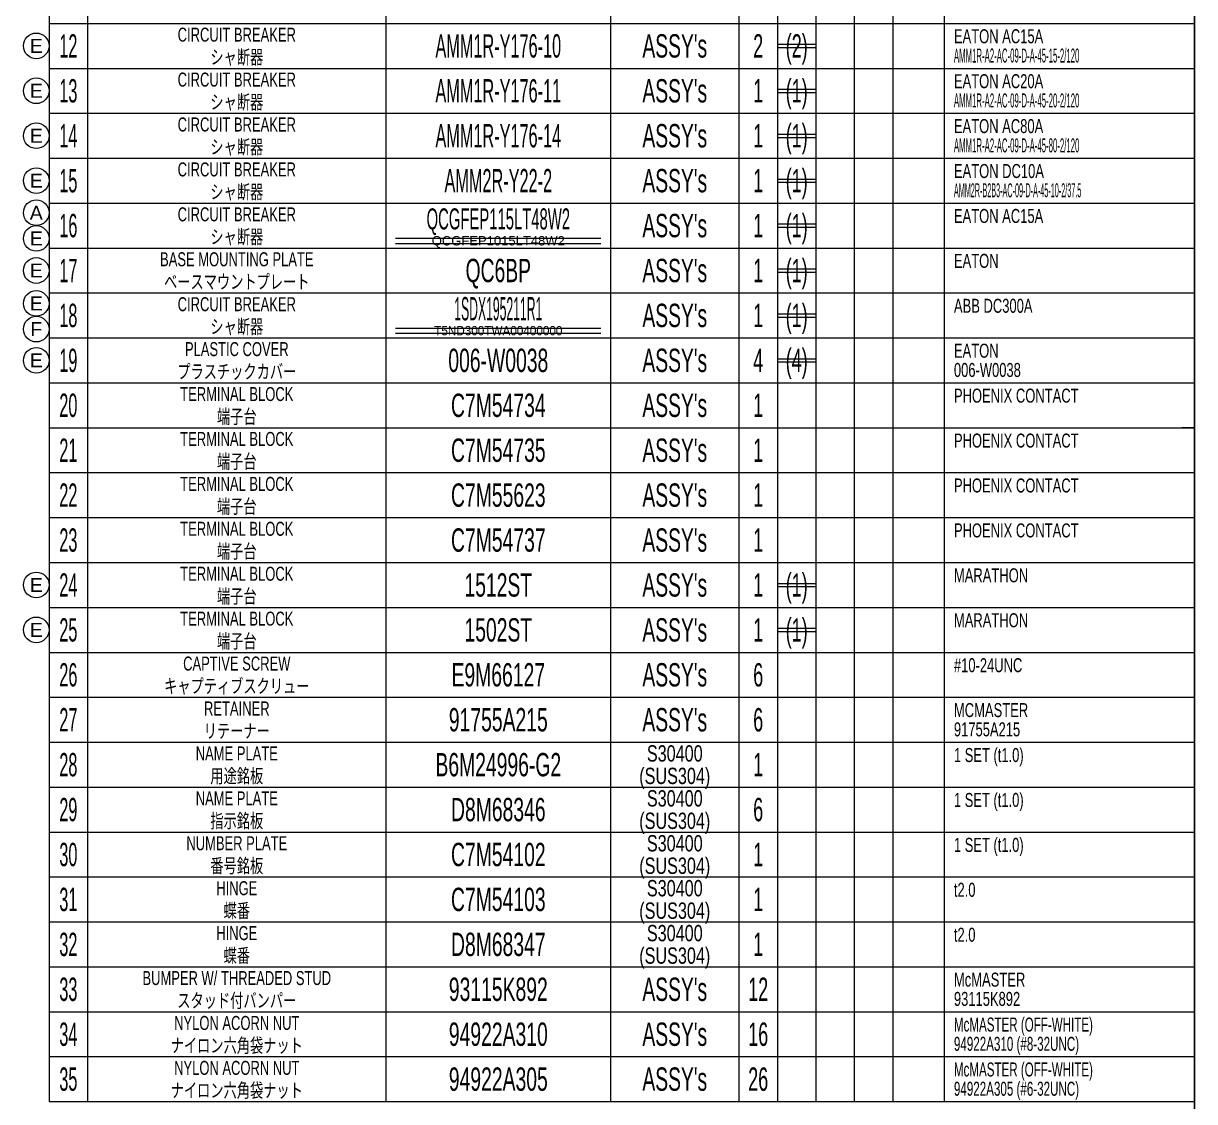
# Model space of a CAD drawing. Header units: millimetres. Extents: x 7 to 587, y 2 to 418.
# Drawn here: x 404.5 to 587, y 155 to 323 of the extents above; entities that cross this region are included whole.
import ezdxf
from ezdxf.enums import TextEntityAlignment as Align

# ---------------------------------------------------------------- set-up
doc = ezdxf.new("R2010")
doc.units = ezdxf.units.MM
for name, color, linetype in [('GR1_05', 7, 'Continuous'), ('図面枠C7M', 7, 'Continuous'), ('表題、部品表_02', 7, 'Continuous'), ('表題、部品表_03', 7, 'Continuous')]:
    doc.layers.add(name, color=color, linetype=linetype)
doc.styles.add('HG丸ｺﾞｼｯｸM-PRO', font='')
doc.styles.get('HG丸ｺﾞｼｯｸM-PRO').set_extended_font_data('HG丸ｺﾞｼｯｸM-PRO')

# ---------------------------------------------------------------- blocks, each defined once
blk = doc.blocks.new('BLKF023')
at = {"layer": '図面枠C7M', "color": 2, "linetype": 'Continuous', "lineweight": 25}
blk.add_line((587, 410), (587, 10), dxfattribs=at)
at = {"layer": '図面枠C7M', "color": 4, "linetype": 'Continuous', "lineweight": 13}
for p, q in [((585, 316), (587, 316)), ((585, 309), (587, 309)), ((585, 302), (587, 302)), ((585, 295), (587, 295)), ((585, 288), (587, 288)), ((585, 281), (587, 281)), ((585, 274), (587, 274)), ((585, 267), (587, 267)), ((587, 260), (585, 260)), ((585, 253), (587, 253)), ((585, 246), (587, 246)), ((585, 239), (587, 239)), ((585, 232), (587, 232)), ((585, 225), (587, 225)), ((585, 218), (587, 218)), ((585, 211), (587, 211)), ((585, 204), (587, 204)), ((585, 197), (587, 197)), ((585, 190), (587, 190)), ((585, 183), (587, 183)), ((585, 176), (587, 176)), ((585, 169), (587, 169)), ((585, 162), (587, 162))]:
    blk.add_line(p, q, dxfattribs=at)
blk = doc.blocks.new('BLKF034')
at = {"layer": '表題、部品表_02', "color": 4, "linetype": 'Continuous', "lineweight": 13}
for p, q in [((408.5, 302), (408.5, 295)), ((408.5, 302), (587, 302)), ((414.5, 302), (414.5, 295)), ((461, 302), (461, 295)), ((496, 302), (496, 295)), ((516, 302), (516, 295)), ((522, 302), (522, 295)), ((528, 302), (528, 295)), ((534, 295), (534, 302)), ((540, 302), (540, 295)), ((548, 302), (548, 295)), ((587, 302), (587, 295)), ((408.5, 295), (587, 295))]:
    blk.add_line(p, q, dxfattribs=at)
blk = doc.blocks.new('BLKF035')
at = {"layer": '表題、部品表_02', "color": 4, "linetype": 'Continuous', "lineweight": 13}
for p, q in [((408.5, 316), (408.5, 309)), ((408.5, 316), (587, 316)), ((414.5, 316), (414.5, 309)), ((461, 316), (461, 309)), ((496, 316), (496, 309)), ((516, 316), (516, 309)), ((522, 316), (522, 309)), ((528, 316), (528, 309)), ((534, 309), (534, 316)), ((540, 316), (540, 309)), ((548, 316), (548, 309)), ((587, 316), (587, 309)), ((408.5, 309), (587, 309))]:
    blk.add_line(p, q, dxfattribs=at)
blk = doc.blocks.new('BLKF037')
at = {"layer": '表題、部品表_02', "color": 4, "linetype": 'Continuous', "lineweight": 13}
for p, q in [((408.5, 295), (408.5, 288)), ((408.5, 295), (587, 295)), ((414.5, 295), (414.5, 288)), ((461, 295), (461, 288)), ((496, 295), (496, 288)), ((516, 295), (516, 288)), ((522, 295), (522, 288)), ((528, 295), (528, 288)), ((534, 288), (534, 295)), ((540, 295), (540, 288)), ((548, 295), (548, 288)), ((587, 295), (587, 288)), ((408.5, 288), (587, 288))]:
    blk.add_line(p, q, dxfattribs=at)
blk = doc.blocks.new('BLKF039')
at = {"layer": '表題、部品表_02', "color": 4, "linetype": 'Continuous', "lineweight": 13}
for p, q in [((408.5, 323), (408.5, 316)), ((408.5, 323), (587, 323)), ((414.5, 323), (414.5, 316)), ((461, 323), (461, 316)), ((496, 323), (496, 316)), ((516, 323), (516, 316)), ((522, 323), (522, 316)), ((528, 323), (528, 316)), ((534, 316), (534, 323)), ((540, 323), (540, 316)), ((548, 323), (548, 316)), ((587, 323), (587, 316)), ((408.5, 316), (587, 316))]:
    blk.add_line(p, q, dxfattribs=at)
blk = doc.blocks.new('BLKF047')
at = {"layer": '表題、部品表_02', "color": 4, "linetype": 'Continuous', "lineweight": 13}
for p, q in [((408.5, 330), (408.5, 323)), ((408.5, 330), (587, 330)), ((414.5, 330), (414.5, 323)), ((461, 330), (461, 323)), ((496, 330), (496, 323)), ((516, 330), (516, 323)), ((522, 330), (522, 323)), ((528, 330), (528, 323)), ((534, 323), (534, 330)), ((540, 330), (540, 323)), ((548, 330), (548, 323)), ((587, 330), (587, 323)), ((408.5, 323), (587, 323))]:
    blk.add_line(p, q, dxfattribs=at)
blk = doc.blocks.new('BLKF048')
at = {"layer": '表題、部品表_02', "color": 4, "linetype": 'Continuous', "lineweight": 13}
for p, q in [((408.5, 288), (408.5, 281)), ((408.5, 288), (587, 288)), ((414.5, 288), (414.5, 281)), ((461, 288), (461, 281)), ((496, 288), (496, 281)), ((516, 288), (516, 281)), ((522, 288), (522, 281)), ((528, 288), (528, 281)), ((534, 281), (534, 288)), ((540, 288), (540, 281)), ((548, 288), (548, 281)), ((587, 288), (587, 281)), ((408.5, 281), (587, 281))]:
    blk.add_line(p, q, dxfattribs=at)
blk = doc.blocks.new('BLKF050')
at = {"layer": '表題、部品表_02', "color": 4, "linetype": 'Continuous', "lineweight": 13}
for p, q in [((408.5, 281), (408.5, 274)), ((408.5, 281), (587, 281)), ((414.5, 281), (414.5, 274)), ((461, 281), (461, 274)), ((496, 281), (496, 274)), ((516, 281), (516, 274)), ((522, 281), (522, 274)), ((528, 281), (528, 274)), ((534, 274), (534, 281)), ((540, 281), (540, 274)), ((548, 281), (548, 274)), ((587, 281), (587, 274)), ((408.5, 274), (587, 274))]:
    blk.add_line(p, q, dxfattribs=at)
blk = doc.blocks.new('BLKF052')
at = {"layer": '表題、部品表_02', "color": 4, "linetype": 'Continuous', "lineweight": 13}
for p, q in [((408.5, 274), (408.5, 267)), ((408.5, 274), (587, 274)), ((414.5, 274), (414.5, 267)), ((461, 274), (461, 267)), ((496, 274), (496, 267)), ((516, 274), (516, 267)), ((522, 274), (522, 267)), ((528, 274), (528, 267)), ((534, 267), (534, 274)), ((540, 274), (540, 267)), ((548, 274), (548, 267)), ((587, 274), (587, 267)), ((408.5, 267), (587, 267))]:
    blk.add_line(p, q, dxfattribs=at)
blk = doc.blocks.new('BLKF054')
at = {"layer": '表題、部品表_02', "color": 4, "linetype": 'Continuous', "lineweight": 13}
for p, q in [((408.5, 267), (408.5, 260)), ((408.5, 267), (587, 267)), ((414.5, 267), (414.5, 260)), ((461, 267), (461, 260)), ((496, 267), (496, 260)), ((516, 267), (516, 260)), ((522, 267), (522, 260)), ((528, 267), (528, 260)), ((534, 260), (534, 267)), ((540, 267), (540, 260)), ((548, 267), (548, 260)), ((587, 267), (587, 260)), ((408.5, 260), (587, 260))]:
    blk.add_line(p, q, dxfattribs=at)
blk = doc.blocks.new('BLKF056')
at = {"layer": '表題、部品表_02', "color": 4, "linetype": 'Continuous', "lineweight": 13}
for p, q in [((408.5, 260), (408.5, 253)), ((408.5, 260), (587, 260)), ((414.5, 260), (414.5, 253)), ((461, 260), (461, 253)), ((496, 260), (496, 253)), ((516, 260), (516, 253)), ((522, 260), (522, 253)), ((528, 260), (528, 253)), ((534, 253), (534, 260)), ((540, 260), (540, 253)), ((548, 260), (548, 253)), ((587, 260), (587, 253)), ((408.5, 253), (587, 253))]:
    blk.add_line(p, q, dxfattribs=at)
blk = doc.blocks.new('BLKF060')
at = {"layer": '表題、部品表_02', "color": 4, "linetype": 'Continuous', "lineweight": 13}
for p, q in [((408.5, 309), (408.5, 302)), ((408.5, 309), (587, 309)), ((414.5, 309), (414.5, 302)), ((461, 309), (461, 302)), ((496, 309), (496, 302)), ((516, 309), (516, 302)), ((522, 309), (522, 302)), ((528, 309), (528, 302)), ((534, 302), (534, 309)), ((540, 309), (540, 302)), ((548, 309), (548, 302)), ((587, 309), (587, 302)), ((408.5, 302), (587, 302))]:
    blk.add_line(p, q, dxfattribs=at)
blk = doc.blocks.new('BLKF062')
at = {"layer": '表題、部品表_02', "color": 4, "linetype": 'Continuous', "lineweight": 13}
for p, q in [((408.5, 253), (408.5, 246)), ((408.5, 253), (587, 253)), ((414.5, 253), (414.5, 246)), ((461, 253), (461, 246)), ((496, 253), (496, 246)), ((516, 253), (516, 246)), ((522, 253), (522, 246)), ((528, 253), (528, 246)), ((534, 246), (534, 253)), ((540, 253), (540, 246)), ((548, 253), (548, 246)), ((587, 253), (587, 246)), ((408.5, 246), (587, 246))]:
    blk.add_line(p, q, dxfattribs=at)
blk = doc.blocks.new('BLKF074')
at = {"layer": '表題、部品表_02', "color": 4, "linetype": 'Continuous', "lineweight": 13}
for p, q in [((408.5, 246), (408.5, 239)), ((408.5, 246), (587, 246)), ((414.5, 246), (414.5, 239)), ((461, 246), (461, 239)), ((496, 246), (496, 239)), ((516, 246), (516, 239)), ((522, 246), (522, 239)), ((528, 246), (528, 239)), ((534, 239), (534, 246)), ((540, 246), (540, 239)), ((548, 246), (548, 239)), ((587, 246), (587, 239)), ((408.5, 239), (587, 239))]:
    blk.add_line(p, q, dxfattribs=at)
blk = doc.blocks.new('BLKF076')
at = {"layer": '表題、部品表_02', "color": 4, "linetype": 'Continuous', "lineweight": 13}
for p, q in [((408.5, 239), (408.5, 232)), ((408.5, 239), (587, 239)), ((414.5, 239), (414.5, 232)), ((461, 239), (461, 232)), ((496, 239), (496, 232)), ((516, 239), (516, 232)), ((522, 239), (522, 232)), ((528, 239), (528, 232)), ((534, 232), (534, 239)), ((540, 239), (540, 232)), ((548, 239), (548, 232)), ((587, 239), (587, 232)), ((408.5, 232), (587, 232))]:
    blk.add_line(p, q, dxfattribs=at)
blk = doc.blocks.new('BLKF078')
at = {"layer": '表題、部品表_02', "color": 4, "linetype": 'Continuous', "lineweight": 13}
for p, q in [((408.5, 232), (408.5, 225)), ((408.5, 232), (587, 232)), ((414.5, 232), (414.5, 225)), ((461, 232), (461, 225)), ((496, 232), (496, 225)), ((516, 232), (516, 225)), ((522, 232), (522, 225)), ((528, 232), (528, 225)), ((534, 225), (534, 232)), ((540, 232), (540, 225)), ((548, 232), (548, 225)), ((587, 232), (587, 225)), ((408.5, 225), (587, 225))]:
    blk.add_line(p, q, dxfattribs=at)
blk = doc.blocks.new('BLKF080')
at = {"layer": '表題、部品表_02', "color": 4, "linetype": 'Continuous', "lineweight": 13}
for p, q in [((408.5, 225), (408.5, 218)), ((408.5, 225), (587, 225)), ((414.5, 225), (414.5, 218)), ((461, 225), (461, 218)), ((496, 225), (496, 218)), ((516, 225), (516, 218)), ((522, 225), (522, 218)), ((528, 225), (528, 218)), ((534, 218), (534, 225)), ((540, 225), (540, 218)), ((548, 225), (548, 218)), ((587, 225), (587, 218)), ((408.5, 218), (587, 218))]:
    blk.add_line(p, q, dxfattribs=at)
blk = doc.blocks.new('BLKF082')
at = {"layer": '表題、部品表_02', "color": 4, "linetype": 'Continuous', "lineweight": 13}
for p, q in [((408.5, 218), (408.5, 211)), ((408.5, 218), (587, 218)), ((414.5, 218), (414.5, 211)), ((461, 218), (461, 211)), ((496, 218), (496, 211)), ((516, 218), (516, 211)), ((522, 218), (522, 211)), ((528, 218), (528, 211)), ((534, 211), (534, 218)), ((540, 218), (540, 211)), ((548, 218), (548, 211)), ((587, 218), (587, 211)), ((408.5, 211), (587, 211))]:
    blk.add_line(p, q, dxfattribs=at)
blk = doc.blocks.new('BLKF084')
at = {"layer": '表題、部品表_02', "color": 4, "linetype": 'Continuous', "lineweight": 13}
for p, q in [((408.5, 211), (408.5, 204)), ((408.5, 211), (587, 211)), ((414.5, 211), (414.5, 204)), ((461, 211), (461, 204)), ((496, 211), (496, 204)), ((516, 211), (516, 204)), ((522, 211), (522, 204)), ((528, 211), (528, 204)), ((534, 204), (534, 211)), ((540, 211), (540, 204)), ((548, 211), (548, 204)), ((587, 211), (587, 204)), ((408.5, 204), (587, 204))]:
    blk.add_line(p, q, dxfattribs=at)
blk = doc.blocks.new('BLKF086')
at = {"layer": '表題、部品表_02', "color": 4, "linetype": 'Continuous', "lineweight": 13}
for p, q in [((408.5, 204), (408.5, 197)), ((408.5, 204), (587, 204)), ((414.5, 204), (414.5, 197)), ((461, 204), (461, 197)), ((496, 204), (496, 197)), ((516, 204), (516, 197)), ((522, 204), (522, 197)), ((528, 204), (528, 197)), ((534, 197), (534, 204)), ((540, 204), (540, 197)), ((548, 204), (548, 197)), ((587, 204), (587, 197)), ((408.5, 197), (587, 197))]:
    blk.add_line(p, q, dxfattribs=at)
blk = doc.blocks.new('BLKF088')
at = {"layer": '表題、部品表_02', "color": 4, "linetype": 'Continuous', "lineweight": 13}
for p, q in [((408.5, 197), (408.5, 190)), ((408.5, 197), (587, 197)), ((414.5, 197), (414.5, 190)), ((461, 197), (461, 190)), ((496, 197), (496, 190)), ((516, 197), (516, 190)), ((522, 197), (522, 190)), ((528, 197), (528, 190)), ((534, 190), (534, 197)), ((540, 197), (540, 190)), ((548, 197), (548, 190)), ((587, 197), (587, 190)), ((408.5, 190), (587, 190))]:
    blk.add_line(p, q, dxfattribs=at)
blk = doc.blocks.new('BLKF090')
at = {"layer": '表題、部品表_02', "color": 4, "linetype": 'Continuous', "lineweight": 13}
for p, q in [((408.5, 190), (408.5, 183)), ((408.5, 190), (587, 190)), ((414.5, 190), (414.5, 183)), ((461, 190), (461, 183)), ((496, 190), (496, 183)), ((516, 190), (516, 183)), ((522, 190), (522, 183)), ((528, 190), (528, 183)), ((534, 183), (534, 190)), ((540, 190), (540, 183)), ((548, 190), (548, 183)), ((587, 190), (587, 183)), ((408.5, 183), (587, 183))]:
    blk.add_line(p, q, dxfattribs=at)
blk = doc.blocks.new('BLKF092')
at = {"layer": '表題、部品表_02', "color": 4, "linetype": 'Continuous', "lineweight": 13}
for p, q in [((408.5, 176), (408.5, 169)), ((408.5, 176), (587, 176)), ((414.5, 176), (414.5, 169)), ((461, 176), (461, 169)), ((496, 176), (496, 169)), ((516, 176), (516, 169)), ((522, 176), (522, 169)), ((528, 176), (528, 169)), ((534, 169), (534, 176)), ((540, 176), (540, 169)), ((548, 176), (548, 169)), ((587, 176), (587, 169)), ((408.5, 169), (587, 169))]:
    blk.add_line(p, q, dxfattribs=at)
blk = doc.blocks.new('BLKF094')
at = {"layer": '表題、部品表_02', "color": 4, "linetype": 'Continuous', "lineweight": 13}
for p, q in [((408.5, 169), (408.5, 162)), ((408.5, 169), (587, 169)), ((414.5, 169), (414.5, 162)), ((461, 169), (461, 162)), ((496, 169), (496, 162)), ((516, 169), (516, 162)), ((522, 169), (522, 162)), ((528, 169), (528, 162)), ((534, 162), (534, 169)), ((540, 169), (540, 162)), ((548, 169), (548, 162)), ((587, 169), (587, 162)), ((408.5, 162), (587, 162))]:
    blk.add_line(p, q, dxfattribs=at)
blk = doc.blocks.new('BLKF112')
at = {"layer": '表題、部品表_02', "color": 4, "linetype": 'Continuous', "lineweight": 13}
for p, q in [((408.5, 162), (408.5, 155)), ((408.5, 162), (587, 162)), ((414.5, 162), (414.5, 155)), ((461, 162), (461, 155)), ((496, 162), (496, 155)), ((516, 162), (516, 155)), ((522, 162), (522, 155)), ((528, 162), (528, 155)), ((534, 155), (534, 162)), ((540, 162), (540, 155)), ((548, 162), (548, 155)), ((587, 162), (587, 155)), ((408.5, 155), (587, 155))]:
    blk.add_line(p, q, dxfattribs=at)
blk = doc.blocks.new('BLKF156')
at = {"layer": '表題、部品表_02', "color": 4, "linetype": 'Continuous', "lineweight": 13}
for p, q in [((408.5, 183), (408.5, 176)), ((408.5, 183), (587, 183)), ((414.5, 183), (414.5, 176)), ((461, 183), (461, 176)), ((496, 183), (496, 176)), ((516, 183), (516, 176)), ((522, 183), (522, 176)), ((528, 183), (528, 176)), ((534, 176), (534, 183)), ((540, 183), (540, 176)), ((548, 183), (548, 176)), ((587, 183), (587, 176)), ((408.5, 176), (587, 176))]:
    blk.add_line(p, q, dxfattribs=at)
blk = doc.blocks.new('BLKF197')
at = {"layer": 'GR1_05', "color": 4, "linetype": 'Continuous', "lineweight": 13}
blk.add_circle((406.5, 293.5), 2, dxfattribs=at)
at = {"layer": 'GR1_05', "color": 4, "linetype": 'Continuous', "lineweight": 13, "style": 'HG丸ｺﾞｼｯｸM-PRO', "width": 1.042301}
blk.add_text('A', height=2.18, dxfattribs=at).set_placement((406.5, 293.5), align=Align.MIDDLE_CENTER)
blk = doc.blocks.new('BLKF206')
at = {"layer": 'GR1_05', "color": 4, "linetype": 'Continuous', "lineweight": 13}
blk.add_circle((406.5, 319.5), 2, dxfattribs=at)
at = {"layer": 'GR1_05', "color": 4, "linetype": 'Continuous', "lineweight": 13, "style": 'HG丸ｺﾞｼｯｸM-PRO', "width": 1.04259}
blk.add_text('E', height=2.18, dxfattribs=at).set_placement((406.5, 319.5), align=Align.MIDDLE_CENTER)
blk = doc.blocks.new('BLKF207')
at = {"layer": 'GR1_05', "color": 4, "linetype": 'Continuous', "lineweight": 13}
blk.add_circle((406.5, 312.5), 2, dxfattribs=at)
at = {"layer": 'GR1_05', "color": 4, "linetype": 'Continuous', "lineweight": 13, "style": 'HG丸ｺﾞｼｯｸM-PRO', "width": 1.04259}
blk.add_text('E', height=2.18, dxfattribs=at).set_placement((406.5, 312.5), align=Align.MIDDLE_CENTER)
blk = doc.blocks.new('BLKF208')
at = {"layer": 'GR1_05', "color": 4, "linetype": 'Continuous', "lineweight": 13}
blk.add_circle((406.5, 305.5), 2, dxfattribs=at)
at = {"layer": 'GR1_05', "color": 4, "linetype": 'Continuous', "lineweight": 13, "style": 'HG丸ｺﾞｼｯｸM-PRO', "width": 1.04259}
blk.add_text('E', height=2.18, dxfattribs=at).set_placement((406.5, 305.5), align=Align.MIDDLE_CENTER)
blk = doc.blocks.new('BLKF209')
at = {"layer": 'GR1_05', "color": 4, "linetype": 'Continuous', "lineweight": 13}
blk.add_circle((406.5, 298.5), 2, dxfattribs=at)
at = {"layer": 'GR1_05', "color": 4, "linetype": 'Continuous', "lineweight": 13, "style": 'HG丸ｺﾞｼｯｸM-PRO', "width": 1.04259}
blk.add_text('E', height=2.18, dxfattribs=at).set_placement((406.5, 298.5), align=Align.MIDDLE_CENTER)
blk = doc.blocks.new('BLKF210')
at = {"layer": 'GR1_05', "color": 4, "linetype": 'Continuous', "lineweight": 13}
blk.add_circle((406.5, 270.5), 2, dxfattribs=at)
at = {"layer": 'GR1_05', "color": 4, "linetype": 'Continuous', "lineweight": 13, "style": 'HG丸ｺﾞｼｯｸM-PRO', "width": 1.04259}
blk.add_text('E', height=2.18, dxfattribs=at).set_placement((406.5, 270.5), align=Align.MIDDLE_CENTER)
blk = doc.blocks.new('BLKF211')
at = {"layer": 'GR1_05', "color": 4, "linetype": 'Continuous', "lineweight": 13}
blk.add_circle((406.5, 284.5), 2, dxfattribs=at)
at = {"layer": 'GR1_05', "color": 4, "linetype": 'Continuous', "lineweight": 13, "style": 'HG丸ｺﾞｼｯｸM-PRO', "width": 1.04259}
blk.add_text('E', height=2.18, dxfattribs=at).set_placement((406.5, 284.5), align=Align.MIDDLE_CENTER)
blk = doc.blocks.new('BLKF212')
at = {"layer": 'GR1_05', "color": 4, "linetype": 'Continuous', "lineweight": 13}
blk.add_circle((406.5, 289.5), 2, dxfattribs=at)
at = {"layer": 'GR1_05', "color": 4, "linetype": 'Continuous', "lineweight": 13, "style": 'HG丸ｺﾞｼｯｸM-PRO', "width": 1.04259}
blk.add_text('E', height=2.18, dxfattribs=at).set_placement((406.5, 289.5), align=Align.MIDDLE_CENTER)
blk = doc.blocks.new('BLKF213')
at = {"layer": 'GR1_05', "color": 4, "linetype": 'Continuous', "lineweight": 13}
blk.add_circle((406.5, 228.5), 2, dxfattribs=at)
at = {"layer": 'GR1_05', "color": 4, "linetype": 'Continuous', "lineweight": 13, "style": 'HG丸ｺﾞｼｯｸM-PRO', "width": 1.04259}
blk.add_text('E', height=2.18, dxfattribs=at).set_placement((406.5, 228.5), align=Align.MIDDLE_CENTER)
blk = doc.blocks.new('BLKF214')
at = {"layer": 'GR1_05', "color": 4, "linetype": 'Continuous', "lineweight": 13}
blk.add_circle((406.5, 235.5), 2, dxfattribs=at)
at = {"layer": 'GR1_05', "color": 4, "linetype": 'Continuous', "lineweight": 13, "style": 'HG丸ｺﾞｼｯｸM-PRO', "width": 1.04259}
blk.add_text('E', height=2.18, dxfattribs=at).set_placement((406.5, 235.5), align=Align.MIDDLE_CENTER)
blk = doc.blocks.new('BLKF222')
at = {"layer": 'GR1_05', "color": 4, "linetype": 'Continuous', "lineweight": 13}
blk.add_circle((406.5, 279.37), 2, dxfattribs=at)
at = {"layer": 'GR1_05', "color": 4, "linetype": 'Continuous', "lineweight": 13, "style": 'HG丸ｺﾞｼｯｸM-PRO', "width": 1.04259}
blk.add_text('E', height=2.18, dxfattribs=at).set_placement((406.5, 279.37), align=Align.MIDDLE_CENTER)
blk = doc.blocks.new('BLKF223')
at = {"layer": 'GR1_05', "color": 4, "linetype": 'Continuous', "lineweight": 13}
blk.add_circle((406.5, 275.37), 2, dxfattribs=at)
at = {"layer": 'GR1_05', "color": 4, "linetype": 'Continuous', "lineweight": 13, "style": 'HG丸ｺﾞｼｯｸM-PRO', "width": 1.042153}
blk.add_text('F', height=2.18, dxfattribs=at).set_placement((406.5, 275.37), align=Align.MIDDLE_CENTER)

msp = doc.modelspace()

# ---------------------------------------------------------------- linework, layer by layer
at = {"layer": 'GR1_05', "color": 4, "linetype": 'Continuous', "lineweight": 13}
for p, q in [((522, 319.75), (528, 319.75)), ((522, 319.25), (528, 319.25)), ((522, 312.75), (528, 312.75)), ((522, 312.25), (528, 312.25)), ((522, 305.75), (528, 305.75)), ((522, 305.25), (528, 305.25)), ((522, 298.75), (528, 298.75)), ((522, 298.25), (528, 298.25)), ((522, 291.75), (528, 291.75)), ((522, 291.25), (528, 291.25)), ((462.5, 289.53), (494.5, 289.53)), ((462.5, 288.73), (494.5, 288.73)), ((522, 284.75), (528, 284.75)), ((522, 284.25), (528, 284.25)), ((522, 277.75), (528, 277.75)), ((522, 277.25), (528, 277.25)), ((462.5, 275.53), (494.5, 275.53)), ((462.5, 274.73), (494.5, 274.73)), ((522, 270.75), (528, 270.75)), ((522, 270.25), (528, 270.25)), ((522, 235.75), (528, 235.75)), ((522, 235.25), (528, 235.25)), ((522, 228.75), (528, 228.75)), ((522, 228.25), (528, 228.25))]:
    msp.add_line(p, q, dxfattribs=at)

# ---------------------------------------------------------------- block references
for name in ['BLKF206', 'BLKF207', 'BLKF208', 'BLKF209', 'BLKF197', 'BLKF212', 'BLKF211', 'BLKF222', 'BLKF223', 'BLKF210', 'BLKF214', 'BLKF213']:
    msp.add_blockref(name, (0, 0), dxfattribs=at)
at = {"layer": '図面枠C7M', "color": 4, "linetype": 'Continuous', "lineweight": 13}
msp.add_blockref('BLKF023', (0, 0), dxfattribs=at)
at = {"layer": '表題、部品表_02', "color": 4, "linetype": 'Continuous', "lineweight": 13}
for name in ['BLKF047', 'BLKF039', 'BLKF035', 'BLKF060', 'BLKF034', 'BLKF037', 'BLKF048', 'BLKF050', 'BLKF052', 'BLKF054', 'BLKF056', 'BLKF062', 'BLKF074', 'BLKF076', 'BLKF078', 'BLKF080', 'BLKF082', 'BLKF084', 'BLKF086', 'BLKF088', 'BLKF090', 'BLKF156', 'BLKF092', 'BLKF094', 'BLKF112']:
    msp.add_blockref(name, (0, 0), dxfattribs=at)

# ---------------------------------------------------------------- texts
at = {"layer": 'GR1_05', "color": 3, "linetype": 'Continuous', "lineweight": 13, "style": 'HG丸ｺﾞｼｯｸM-PRO', "width": 0.576968}
for s, p in [('(2)', (525, 319.5)), ('(1)', (525, 312.5)), ('(1)', (525, 305.5)), ('(1)', (525, 298.5)), ('(1)', (525, 291.5)), ('(1)', (525, 284.5)), ('(1)', (525, 277.5)), ('(4)', (525, 270.5)), ('(1)', (525, 235.5)), ('(1)', (525, 228.5))]:
    msp.add_text(s, height=3.636, dxfattribs=at).set_placement(p, align=Align.MIDDLE_CENTER)
at = {"layer": 'GR1_05', "color": 3, "linetype": 'Continuous', "lineweight": 35, "style": 'HG丸ｺﾞｼｯｸM-PRO'}
for s, width, p in [('QCGFEP1015LT48W2', 1.042525, (478.5, 289.13)), ('T5ND300TWA00400000', 0.93773, (478.5, 275.13))]:
    msp.add_text(s, height=1.4545, dxfattribs=dict(at, width=width)).set_placement(p, align=Align.MIDDLE_CENTER)
at = {"layer": '表題、部品表_03', "color": 3, "linetype": 'Continuous', "lineweight": 35, "style": 'HG丸ｺﾞｼｯｸM-PRO'}
for s, height, width, p in [('12', 3.636, 0.521199, (411.5, 319.5)), ('CIRCUIT BREAKER', 2.1818, 0.693165, (437.75, 321.25)), ('AMM1R-Y176-10', 3.6364, 0.521346, (478.5, 319.5)), ("ASSY's", 3.636, 0.617769, (506, 319.5)), ('2', 3.64, 0.576062, (519, 319.5)), ('シャ断器', 2.182, 0.692256, (437.75, 317.75)), ('13', 3.636, 0.521199, (411.5, 312.5)), ('CIRCUIT BREAKER', 2.1818, 0.693165, (437.75, 314.25)), ('AMM1R-Y176-11', 3.6364, 0.521346, (478.5, 312.5)), ("ASSY's", 3.636, 0.617769, (506, 312.5)), ('1', 3.64, 0.576062, (519, 312.5)), ('シャ断器', 2.182, 0.692256, (437.75, 310.75)), ('14', 3.636, 0.521199, (411.5, 305.5)), ('CIRCUIT BREAKER', 2.1818, 0.693165, (437.75, 307.25)), ('AMM1R-Y176-14', 3.6364, 0.521346, (478.5, 305.5)), ("ASSY's", 3.636, 0.617769, (506, 305.5)), ('1', 3.64, 0.576062, (519, 305.5)), ('シャ断器', 2.182, 0.692256, (437.75, 303.75)), ('CIRCUIT BREAKER', 2.1818, 0.693165, (437.75, 300.25)), ('15', 3.636, 0.521199, (411.5, 298.5)), ('AMM2R-Y22-2', 3.6364, 0.521373, (478.5, 298.5)), ("ASSY's", 3.636, 0.617769, (506, 298.5)), ('1', 3.64, 0.576062, (519, 298.5)), ('シャ断器', 2.182, 0.692256, (437.75, 296.75)), ('CIRCUIT BREAKER', 2.1818, 0.693165, (437.75, 293.25)), ('QCGFEP115LT48W2', 3.2727, 0.528092, (478.5, 292.54)), ('16', 3.636, 0.521199, (411.5, 291.5)), ("ASSY's", 3.636, 0.617769, (506, 291.5)), ('1', 3.64, 0.576062, (519, 291.5)), ('シャ断器', 2.182, 0.692256, (437.75, 289.75)), ('BASE MOUNTING PLATE', 2.1818, 0.692288, (437.75, 286.25)), ('17', 3.636, 0.521199, (411.5, 284.5)), ('QC6BP', 3.636, 0.618966, (478.5, 284.5)), ("ASSY's", 3.636, 0.617769, (506, 284.5)), ('1', 3.64, 0.576062, (519, 284.5)), ('ベースマウントプレート', 2.1818, 0.692256, (437.75, 282.75)), ('18', 3.636, 0.521199, (411.5, 277.5)), ('CIRCUIT BREAKER', 2.1818, 0.693165, (437.75, 279.25)), ('1SDX195211R1', 3.6364, 0.390161, (478.5, 278.54)), ("ASSY's", 3.636, 0.617769, (506, 277.5)), ('1', 3.64, 0.576062, (519, 277.5)), ('シャ断器', 2.182, 0.692256, (437.75, 275.75)), ('19', 3.636, 0.521199, (411.5, 270.5)), ('PLASTIC COVER', 2.1818, 0.692373, (437.75, 272.25)), ('006-W0038', 3.636, 0.619789, (478.5, 270.5)), ("ASSY's", 3.636, 0.617769, (506, 270.5)), ('4', 3.64, 0.576062, (519, 270.5)), ('プラスチックカバー', 2.182, 0.692256, (437.75, 268.75)), ('20', 3.636, 0.521199, (411.5, 263.5)), ('TERMINAL BLOCK', 2.1818, 0.693044, (437.75, 265.25)), ('C7M54734', 3.636, 0.619792, (478.5, 263.5)), ("ASSY's", 3.636, 0.617769, (506, 263.5)), ('1', 3.64, 0.576062, (519, 263.5)), ('端子台', 2.182, 0.692256, (437.75, 261.75)), ('TERMINAL BLOCK', 2.1818, 0.693044, (437.75, 258.25)), ('21', 3.636, 0.521199, (411.5, 256.5)), ('C7M54735', 3.636, 0.619792, (478.5, 256.5)), ("ASSY's", 3.636, 0.617769, (506, 256.5)), ('1', 3.64, 0.576062, (519, 256.5)), ('端子台', 2.182, 0.692256, (437.75, 254.75)), ('TERMINAL BLOCK', 2.1818, 0.693044, (437.75, 251.25)), ('22', 3.636, 0.521199, (411.5, 249.5)), ('C7M55623', 3.636, 0.619792, (478.5, 249.5)), ("ASSY's", 3.636, 0.617769, (506, 249.5)), ('1', 3.64, 0.576062, (519, 249.5)), ('端子台', 2.182, 0.692256, (437.75, 247.75)), ('TERMINAL BLOCK', 2.1818, 0.693044, (437.75, 244.25)), ('23', 3.636, 0.521199, (411.5, 242.5)), ('C7M54737', 3.636, 0.619792, (478.5, 242.5)), ("ASSY's", 3.636, 0.617769, (506, 242.5)), ('1', 3.64, 0.576062, (519, 242.5)), ('端子台', 2.182, 0.692256, (437.75, 240.75)), ('24', 3.636, 0.521199, (411.5, 235.5)), ('TERMINAL BLOCK', 2.1818, 0.693044, (437.75, 237.25)), ('1512ST', 3.636, 0.619032, (478.5, 235.5)), ("ASSY's", 3.636, 0.617769, (506, 235.5)), ('1', 3.64, 0.576062, (519, 235.5)), ('端子台', 2.182, 0.692256, (437.75, 233.75)), ('25', 3.636, 0.521199, (411.5, 228.5)), ('TERMINAL BLOCK', 2.1818, 0.693044, (437.75, 230.25)), ('1502ST', 3.636, 0.619032, (478.5, 228.5)), ("ASSY's", 3.636, 0.617769, (506, 228.5)), ('1', 3.64, 0.576062, (519, 228.5)), ('端子台', 2.182, 0.692256, (437.75, 226.75)), ('26', 3.636, 0.521199, (411.5, 221.5)), ('CAPTIVE SCREW', 2.1818, 0.692123, (437.75, 223.25)), ('E9M66127', 3.636, 0.619819, (478.5, 221.5)), ("ASSY's", 3.636, 0.617769, (506, 221.5)), ('6', 3.64, 0.576062, (519, 221.5)), ('キャプティブスクリュー', 2.1818, 0.692256, (437.75, 219.75)), ('RETAINER', 2.182, 0.692899, (437.75, 216.25)), ('27', 3.636, 0.521199, (411.5, 214.5)), ('91755A215', 3.636, 0.619765, (478.5, 214.5)), ("ASSY's", 3.636, 0.617769, (506, 214.5)), ('6', 3.64, 0.576062, (519, 214.5)), ('リテーナー', 2.182, 0.692256, (437.75, 212.75)), ('NAME PLATE', 2.182, 0.692312, (437.75, 209.25)), ('S30400', 2.545, 0.740904, (506, 209.25)), ('28', 3.636, 0.521199, (411.5, 207.5)), ('B6M24996-G2', 3.6364, 0.619302, (478.5, 207.5)), ('1', 3.64, 0.576062, (519, 207.5)), ('用途銘板', 2.182, 0.692256, (437.75, 205.75)), ('(SUS304)', 2.545, 0.740651, (506, 205.75)), ('NAME PLATE', 2.182, 0.692312, (437.75, 202.25)), ('S30400', 2.545, 0.740904, (506, 202.25)), ('29', 3.636, 0.521199, (411.5, 200.5)), ('D8M68346', 3.636, 0.619412, (478.5, 200.5)), ('6', 3.64, 0.576062, (519, 200.5)), ('指示銘板', 2.182, 0.692256, (437.75, 198.75)), ('(SUS304)', 2.545, 0.740651, (506, 198.75)), ('30', 3.636, 0.521199, (411.5, 193.5)), ('NUMBER PLATE', 2.1818, 0.692437, (437.75, 195.25)), ('C7M54102', 3.636, 0.619792, (478.5, 193.5)), ('S30400', 2.545, 0.740904, (506, 195.25)), ('1', 3.64, 0.576062, (519, 193.5)), ('番号銘板', 2.182, 0.692256, (437.75, 191.75)), ('(SUS304)', 2.545, 0.740651, (506, 191.75)), ('31', 3.636, 0.521199, (411.5, 186.5)), ('HINGE', 2.182, 0.691713, (437.75, 188.25)), ('C7M54103', 3.636, 0.619792, (478.5, 186.5)), ('S30400', 2.545, 0.740904, (506, 188.25)), ('1', 3.64, 0.576062, (519, 186.5)), ('蝶番', 2.182, 0.692256, (437.75, 184.75)), ('(SUS304)', 2.545, 0.740651, (506, 184.75)), ('S30400', 2.545, 0.740904, (506, 181.25)), ('32', 3.636, 0.521199, (411.5, 179.5)), ('HINGE', 2.182, 0.691713, (437.75, 181.25)), ('D8M68347', 3.636, 0.619412, (478.5, 179.5)), ('1', 3.64, 0.576062, (519, 179.5)), ('蝶番', 2.182, 0.692256, (437.75, 177.75)), ('(SUS304)', 2.545, 0.740651, (506, 177.75)), ('BUMPER W/ THREADED STUD', 2.1818, 0.692195, (437.75, 174.25)), ('33', 3.636, 0.521199, (411.5, 172.5)), ('93115K892', 3.636, 0.619765, (478.5, 172.5)), ("ASSY's", 3.636, 0.617769, (506, 172.5)), ('12', 3.636, 0.576062, (519, 172.5)), ('スタッド付バンパー', 2.182, 0.692256, (437.75, 170.75)), ('NYLON ACORN NUT', 2.1818, 0.691991, (437.75, 167.25)), ('34', 3.636, 0.521199, (411.5, 165.5)), ('94922A310', 3.636, 0.619765, (478.5, 165.5)), ("ASSY's", 3.636, 0.617769, (506, 165.5)), ('16', 3.636, 0.576062, (519, 165.5)), ('ナイロン六角袋ナット', 2.182, 0.692256, (437.75, 163.75)), ('NYLON ACORN NUT', 2.1818, 0.691991, (437.75, 160.25)), ('35', 3.636, 0.521199, (411.5, 158.5)), ('94922A305', 3.636, 0.619765, (478.5, 158.5)), ("ASSY's", 3.636, 0.617769, (506, 158.5)), ('26', 3.636, 0.576062, (519, 158.5)), ('ナイロン六角袋ナット', 2.182, 0.692256, (437.75, 156.75))]:
    msp.add_text(s, height=height, dxfattribs=dict(at, width=width)).set_placement(p, align=Align.MIDDLE_CENTER)
for s, height, width, p in [('EATON AC15A', 2.1818, 0.692268, (549.5, 321)), ('AMM1R-A2-AC-09-D-A-45-15-2/120', 2.1818, 0.415806, (549.5, 318)), ('EATON AC20A', 2.1818, 0.692268, (549.5, 314)), ('AMM1R-A2-AC-09-D-A-45-20-2/120', 2.1818, 0.415806, (549.5, 311)), ('EATON AC80A', 2.1818, 0.692268, (549.5, 307)), ('AMM1R-A2-AC-09-D-A-45-80-2/120', 2.1818, 0.415806, (549.5, 304)), ('EATON DC10A', 2.1818, 0.692299, (549.5, 300)), ('AMM2R-B2B3-AC-09-D-A-45-10-2/37.5', 2.1818, 0.374007, (549.5, 297)), ('EATON AC15A', 2.1818, 0.692268, (549.5, 293)), ('EATON', 2.182, 0.69247, (549.5, 286)), ('ABB DC300A', 2.182, 0.692792, (549.5, 279)), ('EATON', 2.182, 0.69247, (549.5, 272)), ('006-W0038', 2.182, 0.691232, (549.5, 269)), ('PHOENIX CONTACT', 2.1818, 0.692624, (549.5, 265)), ('PHOENIX CONTACT', 2.1818, 0.692624, (549.5, 258)), ('PHOENIX CONTACT', 2.1818, 0.692624, (549.5, 251)), ('PHOENIX CONTACT', 2.1818, 0.692624, (549.5, 244)), ('MARATHON', 2.182, 0.69276, (549.5, 237)), ('MARATHON', 2.182, 0.69276, (549.5, 230)), ('#10-24UNC', 2.182, 0.691855, (549.5, 223)), ('MCMASTER', 2.182, 0.693065, (549.5, 216)), ('91755A215', 2.182, 0.691508, (549.5, 213)), ('1 SET (t1.0)', 2.1818, 0.690954, (549.5, 209)), ('1 SET (t1.0)', 2.1818, 0.690954, (549.5, 202)), ('1 SET (t1.0)', 2.1818, 0.690954, (549.5, 195)), ('t2.0', 2.182, 0.690457, (549.5, 188)), ('t2.0', 2.182, 0.690457, (549.5, 181)), ('McMASTER', 2.182, 0.692937, (549.5, 174)), ('93115K892', 2.182, 0.691508, (549.5, 171)), ('McMASTER (OFF-WHITE)', 2.1818, 0.6187, (549.5, 167)), ('94922A310 (#8-32UNC)', 2.1818, 0.619866, (549.5, 164)), ('McMASTER (OFF-WHITE)', 2.1818, 0.6187, (549.5, 160)), ('94922A305 (#6-32UNC)', 2.1818, 0.619866, (549.5, 157))]:
    msp.add_text(s, height=height, dxfattribs=dict(at, width=width)).set_placement(p, align=Align.MIDDLE_LEFT)

doc.saveas('drawing.dxf')
